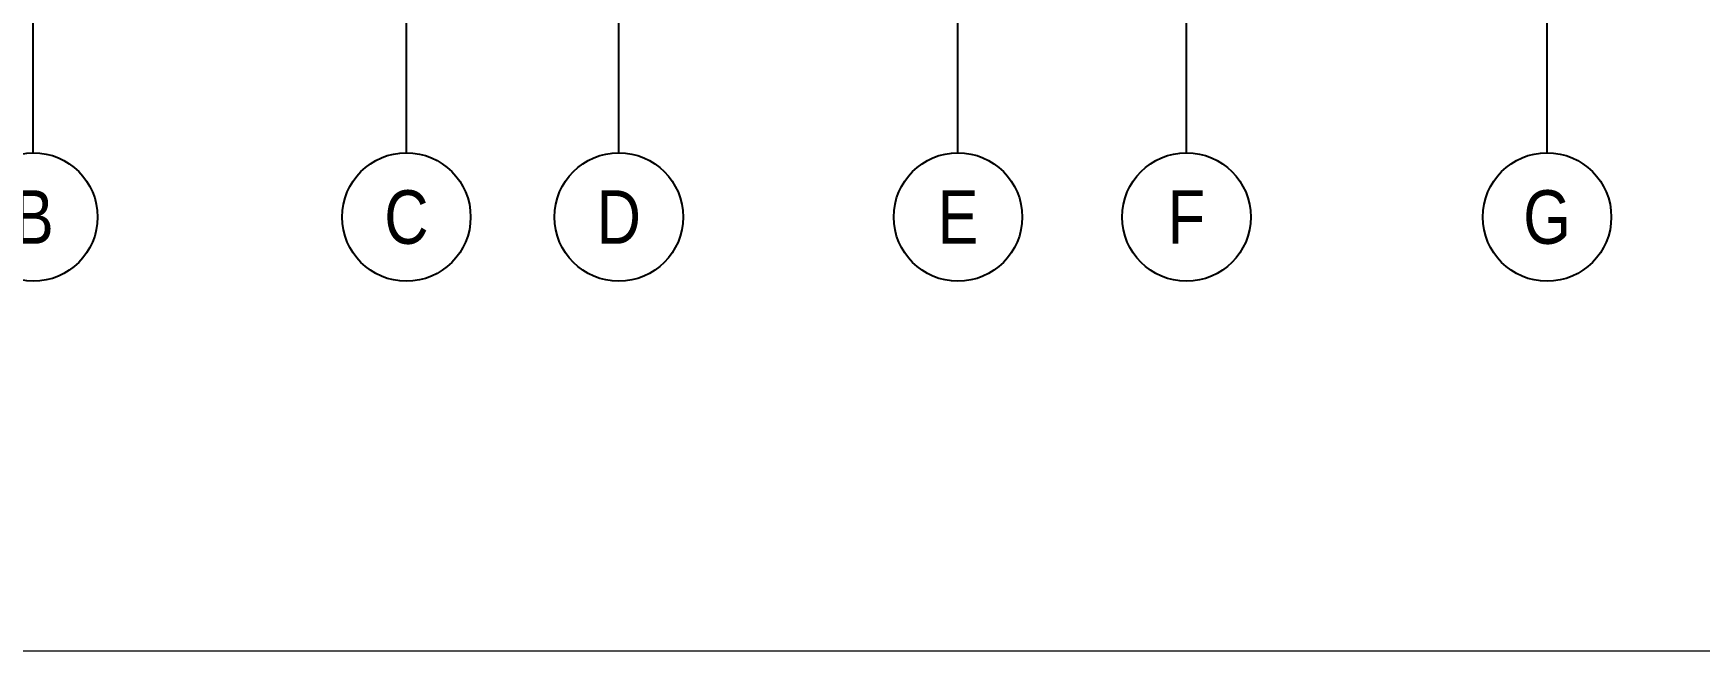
# Model space of a CAD drawing. Header units: millimetres. Extents: x -3819597 to -2591384, y 582389 to 820195.
# Drawn here: x -3077006 to -3030331, y 582389 to 599678 of the extents above; entities that cross this region are included whole.
import ezdxf
from ezdxf.enums import TextEntityAlignment as Align

# ---------------------------------------------------------------- set-up
doc = ezdxf.new("R2010")
doc.units = ezdxf.units.MM
doc.header["$MEASUREMENT"] = 0
doc.linetypes.add('CHG_XX_Luoi truc$0$MB_Luoi truc$0$Center101', pattern=[13, 10, -1, 1, -1])
doc.layers.get('Defpoints').update_dxf_attribs({"color": 10, "lineweight": 0})
for name, color, linetype, lineweight in [('CHG_XX_Cot_Ham 2$0$NS-Pier-H2', 150, 'Continuous', 13), ('CHG_XX_Damsan_Ham 2$0$CHG_XX_Damsan_Ham 2$0$DBAO', 3, 'Continuous', 13), ('CHG_XX_Damsan_Ham 2$0$HATCH', 57, 'Continuous', 9)]:
    doc.layers.add(name, color=color, linetype=linetype, lineweight=lineweight)
for name, color, linetype in [('CHG_XX_Luoi truc$0$Grid', 34, 'Continuous'), ('CHG_XX_Luoi truc$0$Grid Line', 8, 'CHG_XX_Luoi truc$0$MB_Luoi truc$0$Center101'), ('dim', 51, 'Continuous')]:
    doc.layers.add(name, color=color, linetype=linetype)
doc.styles.add('CHG_XX_Luoi truc$0$MB_Luoi truc$0$Grid A-F$0$VNI-HelveCB', font='VHELVCB_0.TTF')

# ---------------------------------------------------------------- blocks, each defined once
blk = doc.blocks.new('*U1029')
at = {"layer": 'CHG_XX_Luoi truc$0$Grid', "lineweight": -2}
blk.add_line((0, -3), (0, 0), dxfattribs=at)
blk.add_circle((0, -9), 6, dxfattribs=at)
at = {"layer": 'CHG_XX_Luoi truc$0$Grid Line'}
blk.add_line((0, 0), (0, 608), dxfattribs=at)
at = {"layer": 'CHG_XX_Luoi truc$0$Grid', "lineweight": -2, "style": 'CHG_XX_Luoi truc$0$MB_Luoi truc$0$Grid A-F$0$VNI-HelveCB'}
for tag, p in [('GRIDSUB', (0, 617)), ('GRID', (0, -9))]:
    blk.add_attdef(tag, text='', height=5, dxfattribs=at).set_placement(p, align=Align.MIDDLE)
blk = doc.blocks.new('CHG_XX_Luoi truc')
at = {"layer": 'CHG_XX_Luoi truc$0$Grid'}
ref = blk.add_blockref('*U1029', (12250, -12747), dxfattribs=dict(at, xscale=300, yscale=300, zscale=300))
ref.add_attrib('GRID', 'B', dxfattribs={"lineweight": -2, "height": 1500, "style": 'CHG_XX_Luoi truc$0$MB_Luoi truc$0$Grid A-F$0$VNI-HelveCB'}).set_placement((12250, -15447), align=Align.MIDDLE)
ref = blk.add_blockref('*U1029', (22700, -12747), dxfattribs=dict(at, xscale=300, yscale=300, zscale=300))
ref.add_attrib('GRID', 'C', dxfattribs={"lineweight": -2, "height": 1500, "style": 'CHG_XX_Luoi truc$0$MB_Luoi truc$0$Grid A-F$0$VNI-HelveCB'}).set_placement((22700, -15447), align=Align.MIDDLE)
ref = blk.add_blockref('*U1029', (28650, -12747), dxfattribs=dict(at, xscale=300, yscale=300, zscale=300))
ref.add_attrib('GRID', 'D', dxfattribs={"lineweight": -2, "height": 1500, "style": 'CHG_XX_Luoi truc$0$MB_Luoi truc$0$Grid A-F$0$VNI-HelveCB'}).set_placement((28650, -15447), align=Align.MIDDLE)
ref = blk.add_blockref('*U1029', (38150, -12747), dxfattribs=dict(at, xscale=300, yscale=300, zscale=300))
ref.add_attrib('GRID', 'E', dxfattribs={"lineweight": -2, "height": 1500, "style": 'CHG_XX_Luoi truc$0$MB_Luoi truc$0$Grid A-F$0$VNI-HelveCB'}).set_placement((38150, -15447), align=Align.MIDDLE)
ref = blk.add_blockref('*U1029', (44550, -12747), dxfattribs=dict(at, xscale=300, yscale=300, zscale=300))
ref.add_attrib('GRID', 'F', dxfattribs={"lineweight": -2, "height": 1500, "style": 'CHG_XX_Luoi truc$0$MB_Luoi truc$0$Grid A-F$0$VNI-HelveCB'}).set_placement((44550, -15447), align=Align.MIDDLE)
ref = blk.add_blockref('*U1029', (54650, -12747), dxfattribs=dict(at, xscale=300, yscale=300, zscale=300))
ref.add_attrib('GRID', 'G', dxfattribs={"lineweight": -2, "height": 1500, "style": 'CHG_XX_Luoi truc$0$MB_Luoi truc$0$Grid A-F$0$VNI-HelveCB'}).set_placement((54650, -15447), align=Align.MIDDLE)
blk = doc.blocks.new('CHG_XX_Cot_Ham 2')
at = {"layer": 'CHG_XX_Cot_Ham 2$0$NS-Pier-H2'}
blk.add_blockref('CHG_XX_Luoi truc', (0, 0), dxfattribs=at)
blk = doc.blocks.new('CHG_XX_Damsan_Ham 2', base_point=(3089256, -609981))
at = {"layer": 'CHG_XX_Damsan_Ham 2$0$CHG_XX_Damsan_Ham 2$0$DBAO'}
blk.add_blockref('CHG_XX_Cot_Ham 2', (0, 0), dxfattribs=at)
at = {"layer": 'CHG_XX_Damsan_Ham 2$0$HATCH'}
blk.add_blockref('CHG_XX_Cot_Ham 2', (0, 0), dxfattribs=at)

msp = doc.modelspace()

# ---------------------------------------------------------------- linework, layer by layer
at = {"layer": 'Defpoints', "color": 4, "ltscale": 1500}
msp.add_lwpolyline([(-2914133.2, 788188.7), (-3160358.2, 788188.7), (-3160358.2, 582388.7), (-2914133.2, 582388.7)], close=True, dxfattribs=at)

# ---------------------------------------------------------------- block references
at = {"layer": 'dim', "ltscale": 1500}
msp.add_blockref('CHG_XX_Damsan_Ham 2', (0, 0), dxfattribs=at)

doc.saveas('drawing.dxf')
